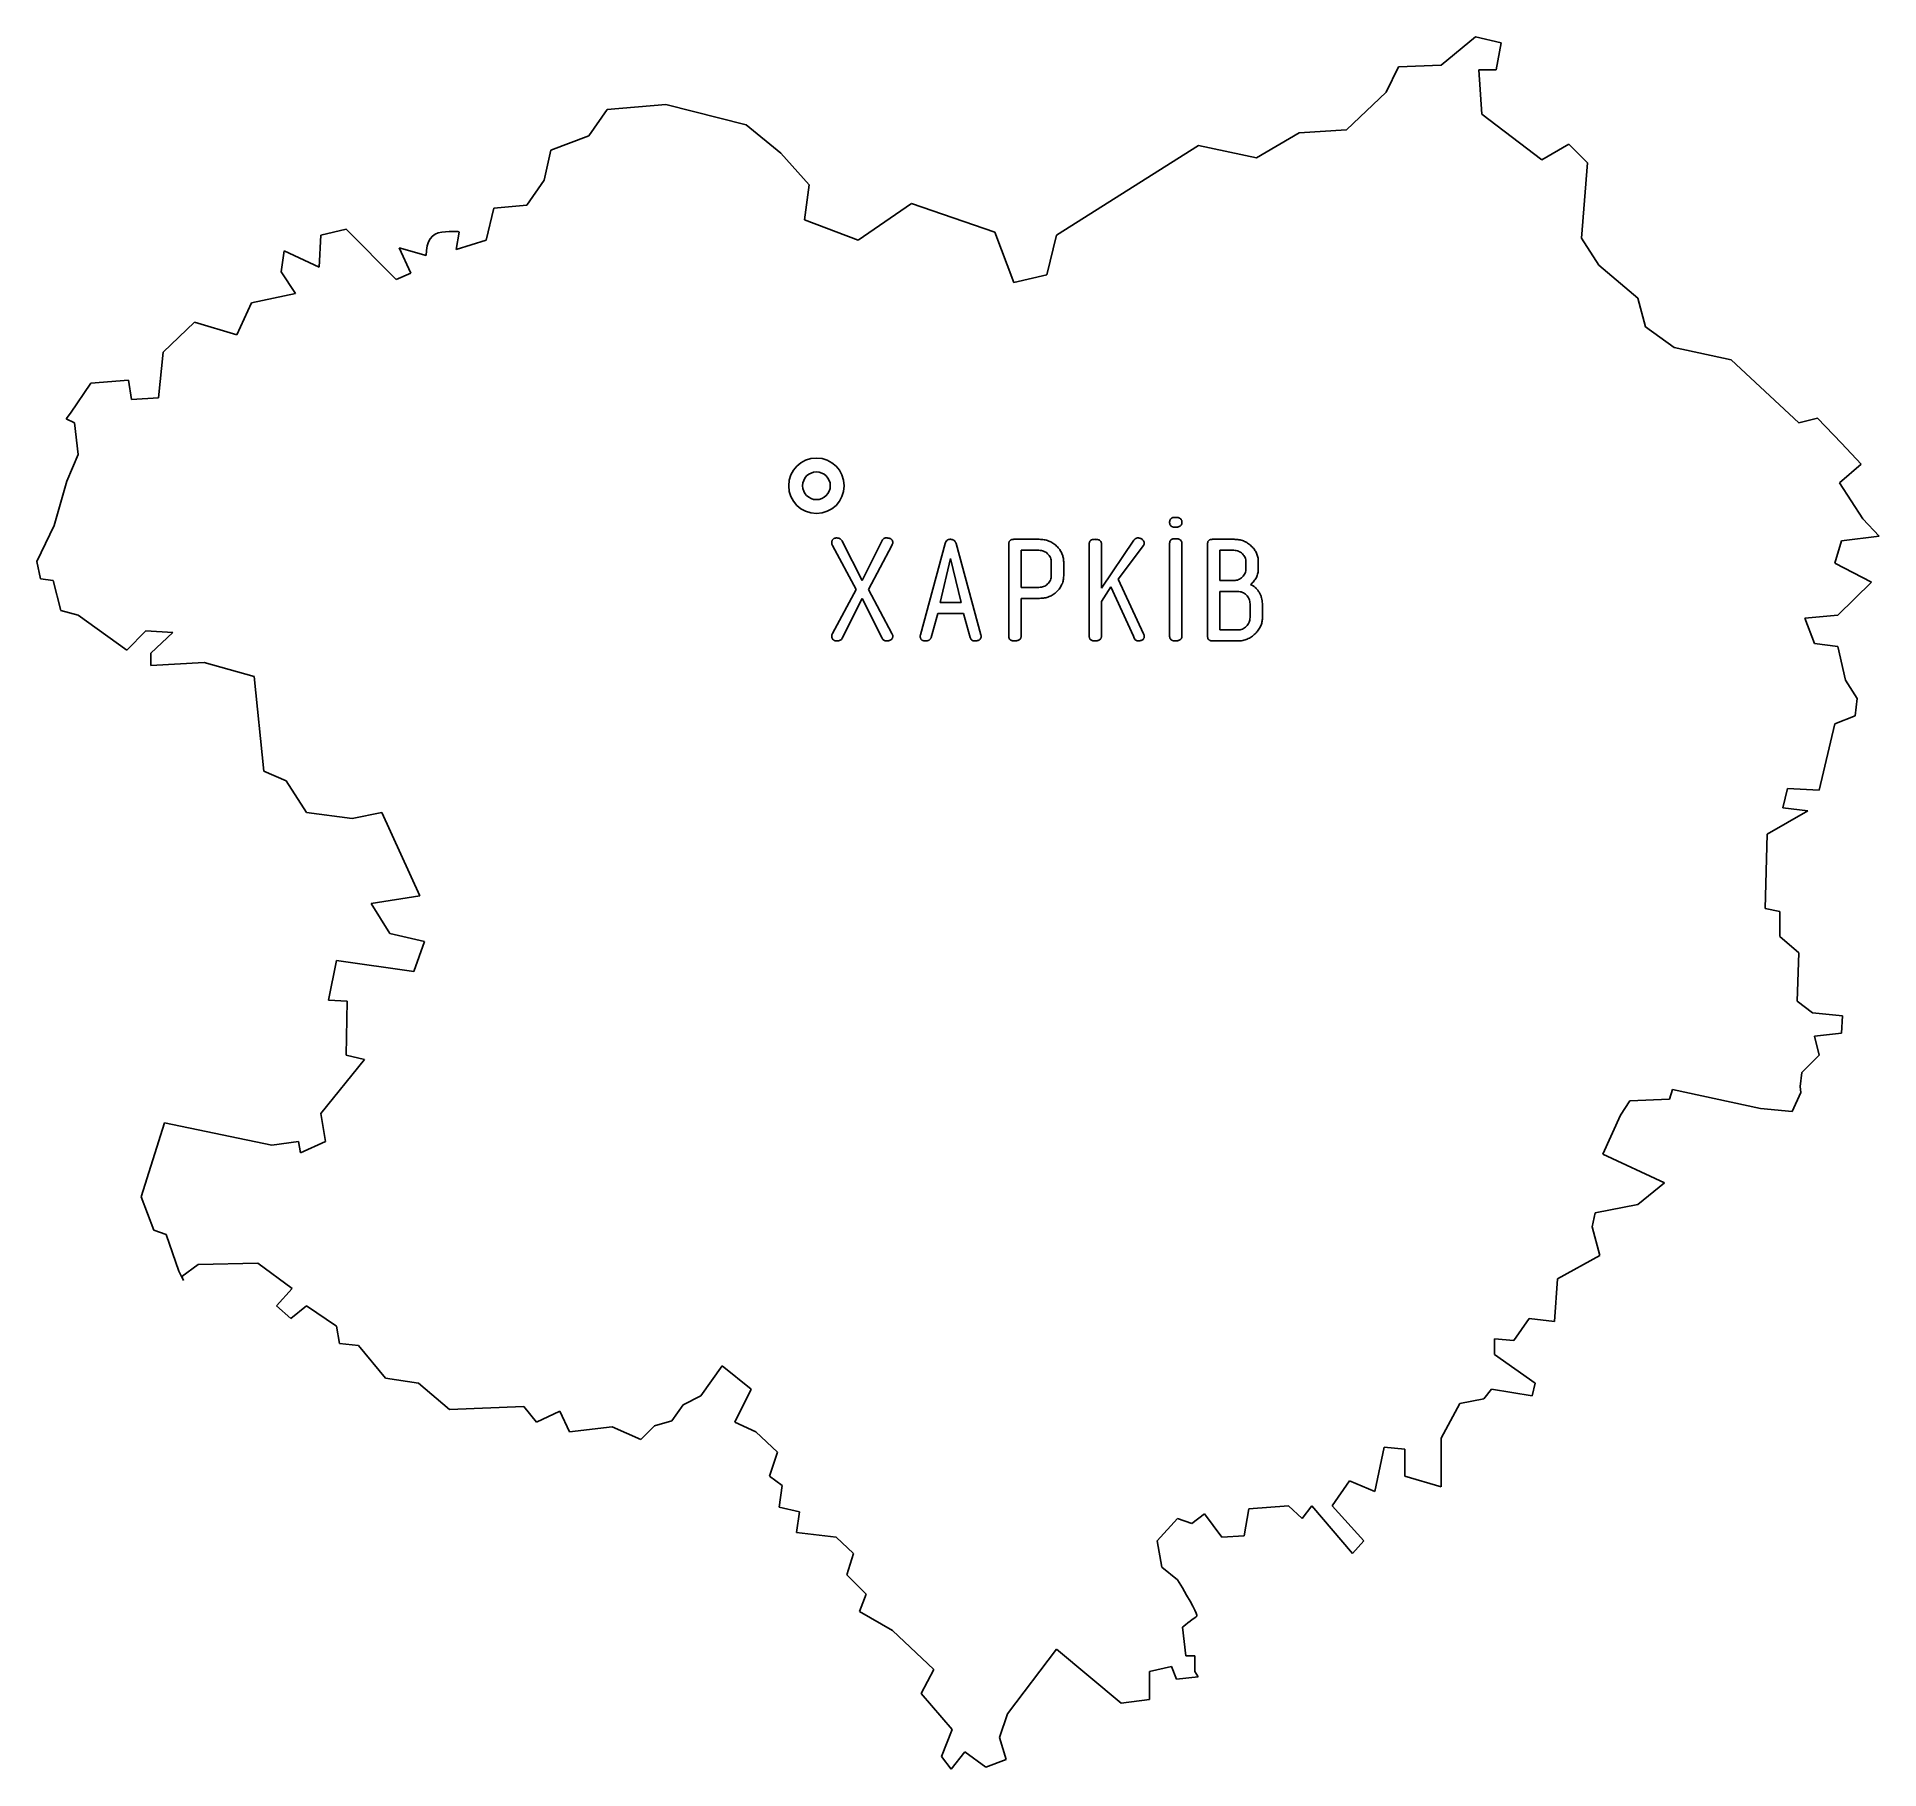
# Model space of a CAD drawing. Header units: millimetres. Extents: x 3533.2 to 3632.9, y 6260.4 to 6354.1.
import ezdxf

# ---------------------------------------------------------------- set-up
doc = ezdxf.new("R2010")
doc.units = ezdxf.units.MM

msp = doc.modelspace()

# ---------------------------------------------------------------- linework, layer by layer
at = {"color": 7, "linetype": 'Continuous', "lineweight": 25}
for p, q in [((3609.207, 6352.617), (3611.056, 6354.142)), ((3611.056, 6354.142), (3612.451, 6353.817)), ((3612.451, 6353.817), (3612.192, 6352.357)), ((3606.222, 6351.157), (3606.903, 6352.52)), ((3606.903, 6352.52), (3609.207, 6352.617)), ((3612.192, 6352.357), (3611.252, 6352.357)), ((3611.252, 6352.357), (3611.413, 6349.957)), ((3604.08, 6349.112), (3606.222, 6351.157)), ((3563.037, 6348.788), (3564.041, 6350.217)), ((3564.041, 6350.217), (3567.221, 6350.476)), ((3567.221, 6350.476), (3571.569, 6349.373)), ((3611.413, 6349.957), (3614.657, 6347.491)), ((3560.991, 6348.01), (3563.037, 6348.788)), ((3571.569, 6349.373), (3573.45, 6347.848)), ((3599.213, 6347.588), (3601.517, 6348.951)), ((3601.517, 6348.951), (3604.08, 6349.112)), ((3560.635, 6346.387), (3560.991, 6348.01)), ((3573.45, 6347.848), (3574.976, 6346.127)), ((3588.375, 6343.402), (3596.067, 6348.269)), ((3596.067, 6348.269), (3599.213, 6347.588)), ((3614.657, 6347.491), (3616.118, 6348.334)), ((3616.118, 6348.334), (3617.124, 6347.328)), ((3617.124, 6347.328), (3616.799, 6343.24)), ((3559.694, 6345.025), (3560.635, 6346.387)), ((3574.976, 6346.127), (3574.717, 6344.246)), ((3557.488, 6343.143), (3557.908, 6344.863)), ((3557.908, 6344.863), (3559.694, 6345.025)), ((3577.637, 6343.143), (3580.525, 6345.123)), ((3580.525, 6345.123), (3585.035, 6343.565)), ((3548.532, 6343.402), (3549.895, 6343.727)), ((3549.895, 6343.727), (3552.619, 6341.002)), ((3574.717, 6344.246), (3577.637, 6343.143)), ((3548.434, 6341.683), (3548.532, 6343.402)), ((3553.398, 6341.358), (3552.781, 6342.721)), ((3552.781, 6342.721), (3554.241, 6342.299)), ((3556.027, 6343.565), (3555.865, 6342.623)), ((3555.865, 6342.623), (3557.488, 6343.143)), ((3585.035, 6343.565), (3586.071, 6340.839)), ((3587.857, 6341.261), (3588.375, 6343.402)), ((3616.799, 6343.24), (3617.741, 6341.78)), ((3546.39, 6341.423), (3546.552, 6342.559)), ((3546.552, 6342.559), (3548.434, 6341.683)), ((3617.741, 6341.78), (3619.849, 6339.995)), ((3547.168, 6340.255), (3546.39, 6341.423)), ((3552.619, 6341.002), (3553.398, 6341.358)), ((3586.071, 6340.839), (3587.857, 6341.261)), ((3543.989, 6338.016), (3544.769, 6339.736)), ((3544.769, 6339.736), (3547.168, 6340.255)), ((3619.849, 6339.995), (3620.271, 6338.437)), ((3539.997, 6337.075), (3541.685, 6338.697)), ((3541.685, 6338.697), (3543.989, 6338.016)), ((3620.271, 6338.437), (3621.829, 6337.335)), ((3539.737, 6334.609), (3539.997, 6337.075)), ((3621.829, 6337.335), (3624.912, 6336.654)), ((3624.912, 6336.654), (3628.578, 6333.246)), ((3534.967, 6333.766), (3536.072, 6335.388)), ((3536.072, 6335.388), (3538.116, 6335.551)), ((3538.116, 6335.551), (3538.278, 6334.512)), ((3534.742, 6333.474), (3534.967, 6333.766)), ((3538.278, 6334.512), (3539.737, 6334.609)), ((3535.196, 6333.246), (3534.742, 6333.474)), ((3535.39, 6331.527), (3535.196, 6333.246)), ((3628.578, 6333.246), (3629.584, 6333.506)), ((3629.584, 6333.506), (3630.881, 6332.144)), ((3630.881, 6332.144), (3631.953, 6331.007)), ((3534.774, 6330.099), (3535.39, 6331.527)), ((3631.953, 6331.007), (3630.784, 6330.002)), ((3534.092, 6327.698), (3534.774, 6330.099)), ((3630.784, 6330.002), (3632.05, 6328.055)), ((3533.151, 6325.751), (3534.092, 6327.698)), ((3632.05, 6328.055), (3632.925, 6327.114)), ((3576.788, 6326.816), (3577.848, 6324.715)), ((3577.848, 6324.715), (3578.927, 6326.874)), ((3581.002, 6321.778), (3582.35, 6326.716)), ((3582.933, 6326.716), (3584.279, 6321.778)), ((3585.789, 6321.709), (3585.789, 6326.678)), ((3586.059, 6326.944), (3587.432, 6326.944)), ((3590.144, 6321.709), (3590.144, 6326.678)), ((3590.813, 6324.307), (3592.568, 6326.905)), ((3590.813, 6326.681), (3590.813, 6324.307)), ((3594.5, 6321.711), (3594.5, 6326.711)), ((3595.168, 6326.711), (3595.168, 6321.711)), ((3596.551, 6321.709), (3596.551, 6326.678)), ((3596.819, 6326.944), (3597.986, 6326.944)), ((3630.881, 6326.854), (3630.525, 6325.653)), ((3632.925, 6327.114), (3630.881, 6326.854)), ((3533.346, 6324.811), (3533.151, 6325.751)), ((3577.523, 6324.231), (3576.234, 6326.617)), ((3579.462, 6326.617), (3578.183, 6324.23)), ((3582.641, 6325.911), (3582.073, 6323.525)), ((3583.212, 6323.525), (3582.641, 6325.911)), ((3587.422, 6326.349), (3586.458, 6326.349)), ((3586.458, 6326.349), (3586.458, 6324.342)), ((3588.093, 6324.982), (3588.093, 6325.706)), ((3588.762, 6325.728), (3588.762, 6324.96)), ((3593.078, 6326.614), (3591.717, 6324.795)), ((3597.979, 6326.349), (3597.22, 6326.349)), ((3597.22, 6326.349), (3597.22, 6324.714)), ((3598.632, 6325.355), (3598.632, 6325.711)), ((3599.301, 6325.744), (3599.301, 6325.37)), ((3534.027, 6324.713), (3533.346, 6324.811)), ((3534.449, 6323.091), (3534.027, 6324.713)), ((3591.717, 6324.795), (3593.092, 6321.822)), ((3597.22, 6324.714), (3597.979, 6324.714)), ((3630.525, 6325.653), (3632.504, 6324.616)), ((3576.234, 6321.843), (3577.523, 6324.231)), ((3577.848, 6323.746), (3576.768, 6321.585)), ((3578.927, 6321.586), (3577.848, 6323.746)), ((3578.183, 6324.23), (3579.462, 6321.843)), ((3586.458, 6324.342), (3587.422, 6324.342)), ((3586.458, 6323.748), (3586.458, 6321.709)), ((3587.459, 6323.748), (3586.458, 6323.748)), ((3591.314, 6324.375), (3590.813, 6323.58)), ((3592.536, 6321.7), (3591.314, 6324.375)), ((3598.184, 6324.119), (3597.22, 6324.119)), ((3597.22, 6324.119), (3597.22, 6322.038)), ((3632.504, 6324.616), (3630.687, 6322.831)), ((3535.39, 6322.831), (3534.449, 6323.091)), ((3538.019, 6320.949), (3535.39, 6322.831)), ((3581.948, 6322.93), (3581.585, 6321.634)), ((3583.333, 6322.93), (3581.948, 6322.93)), ((3582.073, 6323.525), (3583.212, 6323.525)), ((3583.696, 6321.634), (3583.333, 6322.93)), ((3590.813, 6323.58), (3590.813, 6321.712)), ((3598.855, 6322.708), (3598.855, 6323.453)), ((3599.524, 6323.46), (3599.524, 6322.683)), ((3630.687, 6322.831), (3628.903, 6322.668)), ((3539.056, 6321.987), (3538.019, 6320.949)), ((3540.517, 6321.89), (3539.056, 6321.987)), ((3539.316, 6320.787), (3540.517, 6321.89)), ((3597.22, 6322.038), (3598.184, 6322.038)), ((3628.903, 6322.668), (3629.422, 6321.306)), ((3539.316, 6320.106), (3539.316, 6320.787)), ((3598.194, 6321.444), (3596.821, 6321.444)), ((3629.422, 6321.306), (3630.687, 6321.144)), ((3630.687, 6321.144), (3631.107, 6319.326)), ((3542.205, 6320.267), (3539.316, 6320.106)), ((3544.929, 6319.521), (3542.205, 6320.267)), ((3545.449, 6314.395), (3544.929, 6319.521)), ((3631.107, 6319.326), (3631.727, 6318.321)), ((3631.727, 6318.321), (3631.628, 6317.381)), ((3630.525, 6316.958), (3629.681, 6313.356)), ((3631.628, 6317.381), (3630.525, 6316.958)), ((3546.649, 6313.876), (3545.449, 6314.395)), ((3547.751, 6312.156), (3546.649, 6313.876)), ((3627.963, 6313.453), (3627.703, 6312.415)), ((3629.681, 6313.356), (3627.963, 6313.453)), ((3550.221, 6311.832), (3547.751, 6312.156)), ((3551.839, 6312.156), (3550.221, 6311.832)), ((3553.885, 6307.646), (3551.839, 6312.156)), ((3629.065, 6312.253), (3626.858, 6310.988)), ((3627.703, 6312.415), (3629.065, 6312.253)), ((3626.858, 6310.988), (3626.761, 6306.964)), ((3551.256, 6307.224), (3553.885, 6307.646)), ((3552.262, 6305.601), (3551.256, 6307.224)), ((3626.761, 6306.964), (3627.539, 6306.802)), ((3627.539, 6306.802), (3627.539, 6305.44)), ((3554.144, 6305.18), (3552.262, 6305.601)), ((3553.56, 6303.557), (3554.144, 6305.18)), ((3627.539, 6305.44), (3628.578, 6304.564)), ((3548.953, 6302), (3549.375, 6304.142)), ((3549.375, 6304.142), (3553.56, 6303.557)), ((3628.578, 6304.564), (3628.48, 6301.936)), ((3549.959, 6301.936), (3548.953, 6302)), ((3549.895, 6299.015), (3549.959, 6301.936)), ((3628.48, 6301.936), (3629.324, 6301.319)), ((3629.324, 6301.319), (3630.946, 6301.156)), ((3630.946, 6301.156), (3630.881, 6300.216)), ((3630.881, 6300.216), (3629.422, 6300.053)), ((3629.422, 6300.053), (3629.681, 6299.015)), ((3548.532, 6295.868), (3550.901, 6298.788)), ((3550.901, 6298.788), (3549.895, 6299.015)), ((3629.681, 6299.015), (3628.741, 6298.074)), ((3628.741, 6298.074), (3628.642, 6297.328)), ((3621.731, 6297.165), (3621.57, 6296.646)), ((3626.501, 6296.127), (3621.731, 6297.165)), ((3628.675, 6297.004), (3628.221, 6295.965)), ((3628.642, 6297.328), (3628.675, 6297.004)), ((3548.792, 6294.343), (3548.532, 6295.868)), ((3618.909, 6295.771), (3617.967, 6293.662)), ((3619.426, 6296.549), (3618.909, 6295.771)), ((3621.57, 6296.646), (3619.426, 6296.549)), ((3628.221, 6295.965), (3626.501, 6296.127)), ((3538.797, 6291.359), (3540.063, 6295.349)), ((3540.063, 6295.349), (3545.869, 6294.148)), ((3545.869, 6294.148), (3547.33, 6294.343)), ((3547.33, 6294.343), (3547.427, 6293.726)), ((3547.427, 6293.726), (3548.792, 6294.343)), ((3617.967, 6293.662), (3621.309, 6292.104)), ((3621.309, 6292.104), (3619.849, 6290.936)), ((3539.478, 6289.541), (3538.797, 6291.359)), ((3619.849, 6290.936), (3617.545, 6290.482)), ((3617.545, 6290.482), (3617.384, 6289.735)), ((3540.16, 6289.314), (3539.478, 6289.541)), ((3540.84, 6287.335), (3540.16, 6289.314)), ((3617.384, 6289.735), (3617.805, 6288.177)), ((3617.805, 6288.177), (3615.502, 6286.912)), ((3541.102, 6286.815), (3540.84, 6287.335)), ((3541.88, 6287.691), (3541.005, 6287.042)), ((3541.005, 6287.042), (3541.102, 6286.815)), ((3545.123, 6287.756), (3541.88, 6287.691)), ((3546.975, 6286.393), (3545.123, 6287.756)), ((3615.502, 6286.912), (3615.341, 6284.609)), ((3546.13, 6285.452), (3546.975, 6286.393)), ((3546.909, 6284.771), (3546.13, 6285.452)), ((3547.751, 6285.452), (3546.909, 6284.771)), ((3549.375, 6284.349), (3547.751, 6285.452)), ((3549.538, 6283.409), (3549.375, 6284.349)), ((3613.977, 6284.771), (3613.132, 6283.57)), ((3615.341, 6284.609), (3613.977, 6284.771)), ((3550.576, 6283.311), (3549.538, 6283.409)), ((3552.035, 6281.526), (3550.576, 6283.311)), ((3613.132, 6283.57), (3612.094, 6283.668)), ((3612.094, 6283.668), (3612.094, 6282.824)), ((3612.094, 6282.824), (3614.301, 6281.266)), ((3570.27, 6282.207), (3569.102, 6280.585)), ((3571.83, 6280.942), (3570.27, 6282.207)), ((3553.821, 6281.266), (3552.035, 6281.526)), ((3555.507, 6279.84), (3553.821, 6281.266)), ((3570.953, 6279.157), (3571.83, 6280.942)), ((3611.933, 6280.942), (3611.511, 6280.423)), ((3614.139, 6280.585), (3611.933, 6280.942)), ((3614.301, 6281.266), (3614.139, 6280.585)), ((3559.531, 6280.001), (3555.507, 6279.84)), ((3560.211, 6279.157), (3559.531, 6280.001)), ((3568.161, 6280.098), (3567.543, 6279.223)), ((3569.102, 6280.585), (3568.161, 6280.098)), ((3610.212, 6280.164), (3609.207, 6278.281)), ((3611.511, 6280.423), (3610.212, 6280.164)), ((3561.477, 6279.742), (3560.211, 6279.157)), ((3561.998, 6278.638), (3561.477, 6279.742)), ((3564.301, 6278.898), (3561.998, 6278.638)), ((3565.859, 6278.216), (3564.301, 6278.898)), ((3566.605, 6278.962), (3565.859, 6278.216)), ((3567.543, 6279.223), (3566.605, 6278.962)), ((3572.088, 6278.638), (3570.953, 6279.157)), ((3573.256, 6277.536), (3572.088, 6278.638)), ((3606.125, 6277.795), (3605.605, 6275.394)), ((3607.229, 6277.698), (3606.125, 6277.795)), ((3609.207, 6278.281), (3609.207, 6275.653)), ((3572.835, 6276.237), (3573.256, 6277.536)), ((3607.229, 6276.237), (3607.229, 6277.698)), ((3573.515, 6275.718), (3572.835, 6276.237)), ((3604.242, 6275.977), (3603.303, 6274.615)), ((3605.605, 6275.394), (3604.242, 6275.977)), ((3609.207, 6275.653), (3607.229, 6276.237)), ((3573.353, 6274.551), (3573.515, 6275.718)), ((3574.456, 6274.29), (3573.353, 6274.551)), ((3574.294, 6273.187), (3574.456, 6274.29)), ((3594.93, 6273.934), (3593.826, 6272.733)), ((3595.71, 6273.674), (3594.93, 6273.934)), ((3596.391, 6274.194), (3595.71, 6273.674)), ((3597.332, 6272.928), (3596.391, 6274.194)), ((3598.793, 6274.452), (3598.531, 6272.993)), ((3600.933, 6274.615), (3598.793, 6274.452)), ((3601.68, 6273.934), (3600.933, 6274.615)), ((3602.199, 6274.615), (3601.68, 6273.934)), ((3604.405, 6272.051), (3602.199, 6274.615)), ((3603.303, 6274.615), (3605.022, 6272.733)), ((3576.436, 6272.928), (3574.294, 6273.187)), ((3577.377, 6272.051), (3576.436, 6272.928)), ((3598.531, 6272.993), (3597.332, 6272.928)), ((3577.02, 6270.884), (3577.377, 6272.051)), ((3593.826, 6272.733), (3594.086, 6271.306)), ((3605.022, 6272.733), (3604.405, 6272.051)), ((3578.059, 6269.845), (3577.02, 6270.884)), ((3594.086, 6271.306), (3594.93, 6270.625)), ((3577.701, 6268.904), (3578.059, 6269.845)), ((3579.484, 6267.866), (3577.701, 6268.904)), ((3581.725, 6265.757), (3579.484, 6267.866)), ((3595.19, 6268.061), (3595.384, 6266.504)), ((3588.375, 6266.86), (3585.715, 6263.356)), ((3591.881, 6263.939), (3588.375, 6266.86)), ((3594.607, 6265.92), (3593.405, 6265.66)), ((3594.865, 6265.238), (3594.607, 6265.92)), ((3595.384, 6266.504), (3595.871, 6266.504)), ((3595.871, 6266.504), (3595.871, 6265.66)), ((3581.043, 6264.459), (3581.725, 6265.757)), ((3593.405, 6265.66), (3593.405, 6264.135)), ((3596.052, 6265.366), (3594.865, 6265.238)), ((3595.871, 6265.66), (3596.052, 6265.366)), ((3582.73, 6262.513), (3581.043, 6264.459)), ((3593.405, 6264.135), (3591.881, 6263.939)), ((3585.715, 6263.356), (3585.294, 6262.09)), ((3582.147, 6261.053), (3582.73, 6262.513)), ((3585.294, 6262.09), (3585.651, 6260.89)), ((3582.666, 6260.37), (3582.147, 6261.053)), ((3583.411, 6261.312), (3582.666, 6260.37)), ((3584.548, 6260.468), (3583.411, 6261.312)), ((3585.651, 6260.89), (3584.548, 6260.468))]:
    msp.add_line(p, q, dxfattribs=at)
for radius in [1.5, 0.75]:
    msp.add_circle((3575.372, 6329.842), radius, dxfattribs=at)
for points in [[(3554.241, 6342.299), (3554.241, 6343.099), (3554.523, 6343.521), (3555.085, 6343.565)], [(3555.085, 6343.565), (3555.67, 6343.63), (3555.984, 6343.63), (3556.027, 6343.565)], [(3594.93, 6270.625), (3595.688, 6269.37), (3596.034, 6268.71), (3595.969, 6268.645)], [(3595.969, 6268.645), (3595.904, 6268.602), (3595.644, 6268.407), (3595.19, 6268.061)]]:
    msp.add_open_spline(points, degree=3, dxfattribs=at)
for points, knots in [([(3594.5, 6327.867), (3594.5, 6327.888), (3594.502, 6327.927), (3594.516, 6327.982), (3594.539, 6328.03), (3594.573, 6328.068), (3594.616, 6328.098), (3594.668, 6328.119), (3594.73, 6328.13), (3594.774, 6328.132), (3594.797, 6328.133)], [0, 0, 0, 0, 0.137647, 0.258494, 0.372178, 0.480267, 0.591683, 0.71253, 0.847139, 1, 1, 1, 1]), ([(3594.797, 6327.596), (3594.774, 6327.597), (3594.73, 6327.599), (3594.668, 6327.611), (3594.616, 6327.632), (3594.572, 6327.662), (3594.539, 6327.701), (3594.516, 6327.749), (3594.502, 6327.805), (3594.5, 6327.845), (3594.5, 6327.867)], [0, 0, 0, 0, 0.151735, 0.28585, 0.405807, 0.516402, 0.625606, 0.738452, 0.860851, 1, 1, 1, 1]), ([(3594.797, 6328.133), (3594.826, 6328.132), (3594.88, 6328.13), (3594.957, 6328.119), (3595.022, 6328.098), (3595.075, 6328.069), (3595.118, 6328.031), (3595.147, 6327.983), (3595.166, 6327.928), (3595.168, 6327.888), (3595.168, 6327.867)], [0, 0, 0, 0, 0.167863, 0.314847, 0.444187, 0.55924, 0.665232, 0.770656, 0.878794, 1, 1, 1, 1]), ([(3595.168, 6327.867), (3595.167, 6327.845), (3595.166, 6327.805), (3595.148, 6327.748), (3595.118, 6327.7), (3595.076, 6327.661), (3595.022, 6327.632), (3594.957, 6327.611), (3594.881, 6327.599), (3594.826, 6327.597), (3594.797, 6327.596)], [0, 0, 0, 0, 0.122667, 0.232249, 0.337021, 0.443868, 0.558209, 0.686748, 0.833176, 1, 1, 1, 1]), ([(3576.199, 6326.75), (3576.2, 6326.771), (3576.201, 6326.81), (3576.214, 6326.866), (3576.236, 6326.913), (3576.268, 6326.952), (3576.308, 6326.983), (3576.357, 6327.004), (3576.415, 6327.015), (3576.456, 6327.017), (3576.477, 6327.018)], [0, 0, 0, 0, 0.141873, 0.268346, 0.384373, 0.492402, 0.604548, 0.721869, 0.8529, 1, 1, 1, 1]), ([(3576.234, 6326.617), (3576.224, 6326.639), (3576.204, 6326.681), (3576.201, 6326.727), (3576.199, 6326.75)], [0, 0, 0, 0, 0.506812, 1, 1, 1, 1]), ([(3576.477, 6327.018), (3576.511, 6327.016), (3576.575, 6327.011), (3576.664, 6326.971), (3576.737, 6326.905), (3576.77, 6326.846), (3576.788, 6326.816)], [0, 0, 0, 0, 0.254283, 0.488042, 0.731719, 1, 1, 1, 1]), ([(3578.927, 6326.874), (3578.94, 6326.896), (3578.966, 6326.937), (3579.021, 6326.984), (3579.085, 6327.013), (3579.131, 6327.016), (3579.154, 6327.018)], [0, 0, 0, 0, 0.270918, 0.518355, 0.751646, 1, 1, 1, 1]), ([(3579.154, 6327.018), (3579.182, 6327.017), (3579.234, 6327.015), (3579.306, 6327.004), (3579.368, 6326.983), (3579.419, 6326.953), (3579.46, 6326.915), (3579.488, 6326.867), (3579.504, 6326.811), (3579.506, 6326.771), (3579.507, 6326.75)], [0, 0, 0, 0, 0.163448, 0.307793, 0.43427, 0.549766, 0.655419, 0.762636, 0.875353, 1, 1, 1, 1]), ([(3579.507, 6326.75), (3579.504, 6326.73), (3579.497, 6326.684), (3579.475, 6326.642), (3579.462, 6326.617)], [0, 0, 0, 0, 0.412672, 1, 1, 1, 1]), ([(3582.35, 6326.716), (3582.36, 6326.75), (3582.38, 6326.813), (3582.438, 6326.889), (3582.517, 6326.937), (3582.576, 6326.941), (3582.606, 6326.944)], [0, 0, 0, 0, 0.287205, 0.529221, 0.757022, 1, 1, 1, 1]), ([(3582.606, 6326.944), (3582.627, 6326.943), (3582.667, 6326.942), (3582.725, 6326.932), (3582.775, 6326.912), (3582.821, 6326.888), (3582.859, 6326.855), (3582.892, 6326.816), (3582.916, 6326.769), (3582.927, 6326.734), (3582.933, 6326.716)], [0, 0, 0, 0, 0.144997, 0.278563, 0.401567, 0.517967, 0.633995, 0.748307, 0.869427, 1, 1, 1, 1]), ([(3585.789, 6326.678), (3585.79, 6326.699), (3585.791, 6326.738), (3585.804, 6326.793), (3585.825, 6326.84), (3585.855, 6326.879), (3585.894, 6326.908), (3585.942, 6326.93), (3585.998, 6326.941), (3586.038, 6326.943), (3586.059, 6326.944)], [0, 0, 0, 0, 0.144635, 0.27097, 0.388133, 0.496601, 0.607186, 0.72435, 0.852701, 1, 1, 1, 1]), ([(3587.432, 6326.944), (3587.478, 6326.942), (3587.57, 6326.941), (3587.703, 6326.922), (3587.831, 6326.895), (3587.953, 6326.853), (3588.07, 6326.803), (3588.179, 6326.738), (3588.284, 6326.664), (3588.38, 6326.578), (3588.47, 6326.486), (3588.547, 6326.389), (3588.613, 6326.287), (3588.668, 6326.183), (3588.71, 6326.075), (3588.739, 6325.962), (3588.759, 6325.846), (3588.761, 6325.767), (3588.762, 6325.728)], [0, 0, 0, 0, 0.06971, 0.136447, 0.201795, 0.265484, 0.328896, 0.392107, 0.456206, 0.521181, 0.585627, 0.647991, 0.707557, 0.766488, 0.824369, 0.881947, 0.940727, 1, 1, 1, 1]), ([(3590.144, 6326.678), (3590.145, 6326.699), (3590.146, 6326.738), (3590.161, 6326.793), (3590.183, 6326.841), (3590.217, 6326.879), (3590.261, 6326.909), (3590.313, 6326.93), (3590.374, 6326.941), (3590.418, 6326.942), (3590.441, 6326.944)], [0, 0, 0, 0, 0.137647, 0.258494, 0.372178, 0.480267, 0.591683, 0.71253, 0.847139, 1, 1, 1, 1]), ([(3590.441, 6326.944), (3590.47, 6326.942), (3590.525, 6326.941), (3590.602, 6326.93), (3590.666, 6326.909), (3590.72, 6326.881), (3590.762, 6326.843), (3590.792, 6326.796), (3590.81, 6326.741), (3590.812, 6326.702), (3590.813, 6326.681)], [0, 0, 0, 0, 0.168737, 0.316487, 0.446501, 0.561079, 0.667623, 0.771698, 0.8804, 1, 1, 1, 1]), ([(3592.568, 6326.905), (3592.581, 6326.922), (3592.608, 6326.955), (3592.659, 6326.992), (3592.717, 6327.014), (3592.758, 6327.017), (3592.779, 6327.018)], [0, 0, 0, 0, 0.260851, 0.507891, 0.746796, 1, 1, 1, 1]), ([(3592.779, 6327.018), (3592.804, 6327.017), (3592.852, 6327.015), (3592.921, 6326.997), (3592.981, 6326.966), (3593.033, 6326.926), (3593.073, 6326.88), (3593.105, 6326.836), (3593.125, 6326.791), (3593.128, 6326.761), (3593.129, 6326.746)], [0, 0, 0, 0, 0.1540252, 0.2977651, 0.4351152, 0.5718982, 0.7010171, 0.8114907, 0.9104178, 1, 1, 1, 1]), ([(3593.129, 6326.746), (3593.126, 6326.723), (3593.12, 6326.675), (3593.092, 6326.635), (3593.078, 6326.614)], [0, 0, 0, 0, 0.468479, 1, 1, 1, 1]), ([(3594.5, 6326.711), (3594.5, 6326.732), (3594.502, 6326.772), (3594.516, 6326.828), (3594.54, 6326.875), (3594.572, 6326.914), (3594.616, 6326.944), (3594.668, 6326.965), (3594.73, 6326.975), (3594.774, 6326.977), (3594.797, 6326.978)], [0, 0, 0, 0, 0.137355, 0.260404, 0.371584, 0.481366, 0.592546, 0.713138, 0.847462, 1, 1, 1, 1]), ([(3594.797, 6326.978), (3594.826, 6326.977), (3594.88, 6326.975), (3594.957, 6326.965), (3595.022, 6326.944), (3595.076, 6326.915), (3595.117, 6326.876), (3595.148, 6326.829), (3595.166, 6326.772), (3595.167, 6326.732), (3595.168, 6326.711)], [0, 0, 0, 0, 0.167568, 0.314294, 0.443407, 0.558258, 0.665582, 0.768936, 0.879007, 1, 1, 1, 1]), ([(3596.551, 6326.678), (3596.552, 6326.699), (3596.554, 6326.738), (3596.565, 6326.793), (3596.585, 6326.841), (3596.617, 6326.878), (3596.655, 6326.909), (3596.703, 6326.93), (3596.759, 6326.941), (3596.798, 6326.942), (3596.819, 6326.944)], [0, 0, 0, 0, 0.145173, 0.271382, 0.388982, 0.499525, 0.608397, 0.725997, 0.854827, 1, 1, 1, 1]), ([(3597.986, 6326.944), (3598.032, 6326.942), (3598.123, 6326.941), (3598.255, 6326.922), (3598.382, 6326.895), (3598.503, 6326.855), (3598.618, 6326.804), (3598.727, 6326.74), (3598.83, 6326.666), (3598.925, 6326.581), (3599.013, 6326.491), (3599.09, 6326.395), (3599.155, 6326.294), (3599.208, 6326.192), (3599.249, 6326.084), (3599.28, 6325.974), (3599.298, 6325.86), (3599.3, 6325.783), (3599.301, 6325.744)], [0, 0, 0, 0, 0.069997, 0.136989, 0.202582, 0.266327, 0.329996, 0.393197, 0.457621, 0.522582, 0.587006, 0.649326, 0.708825, 0.767703, 0.825003, 0.882887, 0.94057, 1, 1, 1, 1]), ([(3588.093, 6325.706), (3588.09, 6325.748), (3588.085, 6325.832), (3588.047, 6325.953), (3587.982, 6326.063), (3587.895, 6326.161), (3587.794, 6326.245), (3587.678, 6326.305), (3587.553, 6326.343), (3587.466, 6326.347), (3587.422, 6326.349)], [0, 0, 0, 0, 0.123513, 0.244037, 0.365281, 0.493931, 0.622995, 0.747549, 0.87098, 1, 1, 1, 1]), ([(3598.632, 6325.711), (3598.63, 6325.753), (3598.626, 6325.836), (3598.588, 6325.956), (3598.526, 6326.065), (3598.442, 6326.162), (3598.342, 6326.245), (3598.23, 6326.305), (3598.108, 6326.343), (3598.023, 6326.347), (3597.979, 6326.349)], [0, 0, 0, 0, 0.12453, 0.245833, 0.367168, 0.495812, 0.624742, 0.74854, 0.872039, 1, 1, 1, 1]), ([(3587.422, 6324.342), (3587.466, 6324.344), (3587.553, 6324.348), (3587.678, 6324.386), (3587.794, 6324.445), (3587.896, 6324.527), (3587.984, 6324.624), (3588.047, 6324.735), (3588.085, 6324.856), (3588.09, 6324.94), (3588.093, 6324.982)], [0, 0, 0, 0, 0.1292358, 0.2539569, 0.3771968, 0.5066545, 0.6346707, 0.7555545, 0.8762799, 1, 1, 1, 1]), ([(3588.762, 6324.96), (3588.761, 6324.92), (3588.758, 6324.842), (3588.74, 6324.727), (3588.711, 6324.614), (3588.67, 6324.506), (3588.618, 6324.401), (3588.553, 6324.3), (3588.478, 6324.203), (3588.391, 6324.111), (3588.297, 6324.025), (3588.194, 6323.952), (3588.087, 6323.888), (3587.972, 6323.838), (3587.852, 6323.796), (3587.726, 6323.769), (3587.594, 6323.751), (3587.504, 6323.749), (3587.459, 6323.748)], [0, 0, 0, 0, 0.059942, 0.118714, 0.176941, 0.235266, 0.294328, 0.354246, 0.416589, 0.480954, 0.545785, 0.60931, 0.671925, 0.734979, 0.798831, 0.863769, 0.930677, 1, 1, 1, 1]), ([(3597.979, 6324.714), (3598.023, 6324.716), (3598.108, 6324.72), (3598.229, 6324.758), (3598.342, 6324.818), (3598.442, 6324.902), (3598.526, 6325), (3598.588, 6325.11), (3598.626, 6325.23), (3598.63, 6325.313), (3598.632, 6325.355)], [0, 0, 0, 0, 0.1276284, 0.2508072, 0.3742836, 0.5036065, 0.6327873, 0.7548055, 0.8757928, 1, 1, 1, 1]), ([(3599.301, 6325.37), (3599.299, 6325.326), (3599.296, 6325.239), (3599.278, 6325.112), (3599.246, 6324.992), (3599.198, 6324.88), (3599.141, 6324.773), (3599.067, 6324.676), (3598.983, 6324.583), (3598.917, 6324.529), (3598.884, 6324.502)], [0, 0, 0, 0, 0.132659, 0.260683, 0.383599, 0.504454, 0.625114, 0.746438, 0.871435, 1, 1, 1, 1]), ([(3598.855, 6323.453), (3598.852, 6323.497), (3598.847, 6323.585), (3598.811, 6323.711), (3598.746, 6323.826), (3598.66, 6323.927), (3598.559, 6324.013), (3598.443, 6324.074), (3598.317, 6324.113), (3598.228, 6324.117), (3598.184, 6324.119)], [0, 0, 0, 0, 0.127668, 0.249717, 0.372405, 0.49947, 0.627382, 0.74901, 0.872432, 1, 1, 1, 1]), ([(3598.884, 6324.502), (3598.929, 6324.48), (3599.019, 6324.435), (3599.139, 6324.337), (3599.249, 6324.221), (3599.343, 6324.083), (3599.423, 6323.936), (3599.482, 6323.781), (3599.517, 6323.621), (3599.521, 6323.514), (3599.524, 6323.46)], [0, 0, 0, 0, 0.116315, 0.234565, 0.358418, 0.489348, 0.621368, 0.748748, 0.874238, 1, 1, 1, 1]), ([(3598.184, 6322.038), (3598.228, 6322.041), (3598.316, 6322.046), (3598.442, 6322.083), (3598.558, 6322.146), (3598.66, 6322.232), (3598.746, 6322.334), (3598.81, 6322.449), (3598.847, 6322.576), (3598.852, 6322.663), (3598.855, 6322.708)], [0, 0, 0, 0, 0.127409, 0.249209, 0.372084, 0.499736, 0.627388, 0.750791, 0.872591, 1, 1, 1, 1]), ([(3576.199, 6321.712), (3576.201, 6321.734), (3576.204, 6321.78), (3576.224, 6321.822), (3576.234, 6321.843)], [0, 0, 0, 0, 0.488924, 1, 1, 1, 1]), ([(3576.477, 6321.444), (3576.456, 6321.445), (3576.415, 6321.446), (3576.357, 6321.457), (3576.308, 6321.478), (3576.268, 6321.509), (3576.236, 6321.548), (3576.214, 6321.595), (3576.201, 6321.651), (3576.2, 6321.691), (3576.199, 6321.712)], [0, 0, 0, 0, 0.1471, 0.278131, 0.395452, 0.507598, 0.615627, 0.731654, 0.858127, 1, 1, 1, 1]), ([(3579.507, 6321.712), (3579.506, 6321.691), (3579.504, 6321.651), (3579.488, 6321.594), (3579.46, 6321.547), (3579.419, 6321.508), (3579.368, 6321.478), (3579.306, 6321.457), (3579.234, 6321.446), (3579.182, 6321.445), (3579.154, 6321.444)], [0, 0, 0, 0, 0.124647, 0.237364, 0.344581, 0.450234, 0.56573, 0.692207, 0.836552, 1, 1, 1, 1]), ([(3579.462, 6321.843), (3579.475, 6321.818), (3579.497, 6321.777), (3579.504, 6321.731), (3579.507, 6321.712)], [0, 0, 0, 0, 0.592113, 1, 1, 1, 1]), ([(3580.993, 6321.701), (3580.994, 6321.713), (3580.995, 6321.739), (3581, 6321.764), (3581.002, 6321.778)], [0, 0, 0, 0, 0.466608, 1, 1, 1, 1]), ([(3581.264, 6321.444), (3581.242, 6321.444), (3581.202, 6321.444), (3581.147, 6321.458), (3581.098, 6321.477), (3581.06, 6321.507), (3581.029, 6321.544), (3581.008, 6321.59), (3580.996, 6321.643), (3580.994, 6321.681), (3580.993, 6321.701)], [0, 0, 0, 0, 0.149449, 0.280416, 0.39834, 0.510669, 0.618722, 0.732806, 0.858496, 1, 1, 1, 1]), ([(3584.294, 6321.701), (3584.293, 6321.681), (3584.291, 6321.643), (3584.274, 6321.589), (3584.247, 6321.543), (3584.208, 6321.506), (3584.158, 6321.477), (3584.097, 6321.458), (3584.027, 6321.444), (3583.976, 6321.444), (3583.949, 6321.444)], [0, 0, 0, 0, 0.123779, 0.235446, 0.340693, 0.446259, 0.562072, 0.68945, 0.833986, 1, 1, 1, 1]), ([(3584.279, 6321.778), (3584.282, 6321.765), (3584.288, 6321.74), (3584.292, 6321.714), (3584.294, 6321.701)], [0, 0, 0, 0, 0.518868, 1, 1, 1, 1]), ([(3586.086, 6321.444), (3586.063, 6321.445), (3586.019, 6321.446), (3585.957, 6321.457), (3585.905, 6321.478), (3585.862, 6321.508), (3585.828, 6321.546), (3585.805, 6321.594), (3585.791, 6321.649), (3585.789, 6321.688), (3585.789, 6321.709)], [0, 0, 0, 0, 0.152861, 0.28747, 0.408317, 0.519733, 0.627822, 0.741506, 0.862353, 1, 1, 1, 1]), ([(3586.458, 6321.709), (3586.457, 6321.688), (3586.455, 6321.649), (3586.437, 6321.593), (3586.407, 6321.545), (3586.365, 6321.507), (3586.311, 6321.478), (3586.246, 6321.457), (3586.17, 6321.446), (3586.115, 6321.445), (3586.086, 6321.444)], [0, 0, 0, 0, 0.121206, 0.229344, 0.334768, 0.44076, 0.555813, 0.685153, 0.832137, 1, 1, 1, 1]), ([(3590.441, 6321.444), (3590.418, 6321.445), (3590.374, 6321.446), (3590.313, 6321.457), (3590.261, 6321.478), (3590.217, 6321.508), (3590.183, 6321.546), (3590.161, 6321.594), (3590.146, 6321.649), (3590.145, 6321.688), (3590.144, 6321.709)], [0, 0, 0, 0, 0.152861, 0.28747, 0.408317, 0.519733, 0.627822, 0.741506, 0.862353, 1, 1, 1, 1]), ([(3590.813, 6321.712), (3590.812, 6321.691), (3590.81, 6321.651), (3590.792, 6321.594), (3590.763, 6321.546), (3590.72, 6321.508), (3590.667, 6321.478), (3590.601, 6321.457), (3590.525, 6321.446), (3590.47, 6321.445), (3590.441, 6321.444)], [0, 0, 0, 0, 0.120816, 0.230726, 0.335811, 0.441461, 0.557243, 0.686167, 0.832677, 1, 1, 1, 1]), ([(3592.776, 6321.444), (3592.75, 6321.447), (3592.697, 6321.454), (3592.629, 6321.509), (3592.574, 6321.593), (3592.55, 6321.662), (3592.536, 6321.7)], [0, 0, 0, 0, 0.202858, 0.417766, 0.676277, 1, 1, 1, 1]), ([(3593.124, 6321.704), (3593.123, 6321.683), (3593.121, 6321.645), (3593.105, 6321.59), (3593.077, 6321.544), (3593.038, 6321.506), (3592.986, 6321.478), (3592.926, 6321.457), (3592.854, 6321.446), (3592.803, 6321.445), (3592.776, 6321.444)], [0, 0, 0, 0, 0.122618, 0.235479, 0.339738, 0.447633, 0.561176, 0.690337, 0.835427, 1, 1, 1, 1]), ([(3593.092, 6321.822), (3593.101, 6321.8), (3593.117, 6321.762), (3593.122, 6321.721), (3593.124, 6321.704)], [0, 0, 0, 0, 0.571524, 1, 1, 1, 1]), ([(3594.797, 6321.444), (3594.774, 6321.445), (3594.73, 6321.446), (3594.668, 6321.457), (3594.616, 6321.478), (3594.573, 6321.509), (3594.539, 6321.547), (3594.516, 6321.594), (3594.502, 6321.65), (3594.5, 6321.69), (3594.5, 6321.711)], [0, 0, 0, 0, 0.152608, 0.286993, 0.407639, 0.520337, 0.628247, 0.739478, 0.862582, 1, 1, 1, 1]), ([(3595.168, 6321.711), (3595.167, 6321.69), (3595.166, 6321.649), (3595.148, 6321.593), (3595.118, 6321.546), (3595.075, 6321.508), (3595.022, 6321.478), (3594.957, 6321.457), (3594.88, 6321.446), (3594.826, 6321.445), (3594.797, 6321.444)], [0, 0, 0, 0, 0.1210437, 0.2311609, 0.3345582, 0.4404079, 0.5564076, 0.6855748, 0.8323619, 1, 1, 1, 1]), ([(3596.821, 6321.444), (3596.8, 6321.445), (3596.76, 6321.446), (3596.704, 6321.457), (3596.656, 6321.479), (3596.617, 6321.508), (3596.587, 6321.547), (3596.566, 6321.594), (3596.553, 6321.649), (3596.552, 6321.688), (3596.551, 6321.709)], [0, 0, 0, 0, 0.147299, 0.27565, 0.392814, 0.503399, 0.611867, 0.72903, 0.855365, 1, 1, 1, 1]), ([(3599.524, 6322.683), (3599.523, 6322.644), (3599.521, 6322.568), (3599.501, 6322.455), (3599.471, 6322.343), (3599.428, 6322.235), (3599.372, 6322.129), (3599.303, 6322.026), (3599.225, 6321.925), (3599.133, 6321.829), (3599.035, 6321.739), (3598.93, 6321.659), (3598.819, 6321.593), (3598.704, 6321.538), (3598.583, 6321.496), (3598.458, 6321.466), (3598.328, 6321.446), (3598.239, 6321.444), (3598.194, 6321.444)], [0, 0, 0, 0, 0.057372, 0.114272, 0.171278, 0.229207, 0.288754, 0.349754, 0.413663, 0.480403, 0.547601, 0.612888, 0.677009, 0.740437, 0.803587, 0.867319, 0.9328, 1, 1, 1, 1]), ([(3576.768, 6321.585), (3576.753, 6321.563), (3576.724, 6321.52), (3576.655, 6321.475), (3576.571, 6321.448), (3576.51, 6321.445), (3576.477, 6321.444)], [0, 0, 0, 0, 0.229638, 0.461567, 0.710825, 1, 1, 1, 1]), ([(3579.154, 6321.444), (3579.131, 6321.445), (3579.085, 6321.448), (3579.022, 6321.478), (3578.966, 6321.523), (3578.94, 6321.564), (3578.927, 6321.586)], [0, 0, 0, 0, 0.24901, 0.482916, 0.728367, 1, 1, 1, 1]), ([(3581.585, 6321.634), (3581.581, 6321.619), (3581.571, 6321.589), (3581.546, 6321.55), (3581.515, 6321.517), (3581.478, 6321.489), (3581.434, 6321.469), (3581.383, 6321.453), (3581.325, 6321.446), (3581.285, 6321.444), (3581.264, 6321.444)], [0, 0, 0, 0, 0.116097, 0.230662, 0.340203, 0.450864, 0.571407, 0.70019, 0.842091, 1, 1, 1, 1]), ([(3583.949, 6321.444), (3583.918, 6321.445), (3583.86, 6321.448), (3583.783, 6321.487), (3583.724, 6321.55), (3583.706, 6321.605), (3583.696, 6321.634)], [0, 0, 0, 0, 0.2659392, 0.500359, 0.7349007, 1, 1, 1, 1])]:
    msp.add_open_spline(points, degree=3, knots=knots, dxfattribs=at)

doc.saveas('drawing.dxf')
